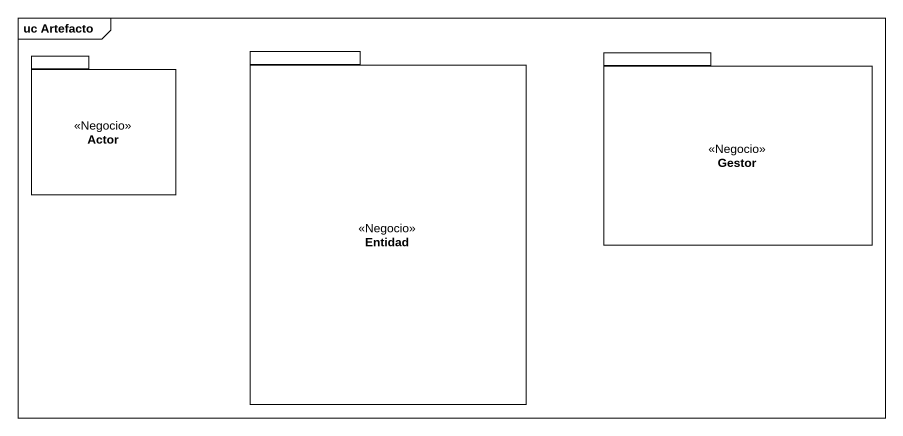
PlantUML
@startuml
mainframe uc Artefacto
package "Actor" as Actor_ <<Negocio>> {
}
package Entidad <<Negocio>> {
}
package Gestor <<Negocio>> {
}
@enduml
